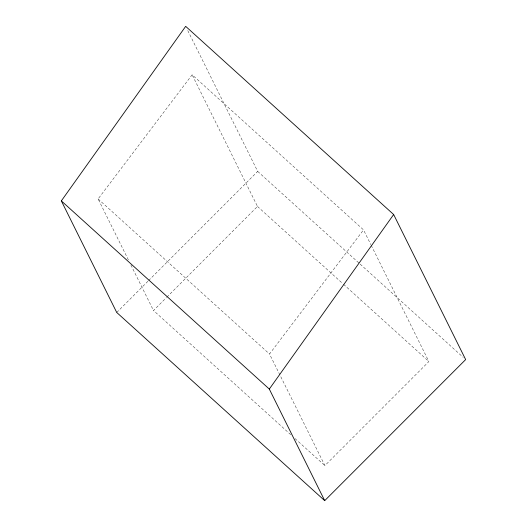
<?xml version="1.0" encoding="UTF-8"?>
<svg xmlns="http://www.w3.org/2000/svg" width="527" height="527" viewBox="0 0 527 527"><rect width="100%" height="100%" fill="white"/><g stroke="black" fill="none" stroke-linecap="round" stroke-linejoin="round"><path stroke-width="0.4" stroke-dasharray="2.63 1.98" d="M128.357 259.864L98.114 198.936L192.124 74.781L363.531 229.877L370.83 244.587M371.199 245.318L428.886 361.535L324.902 465.604L269.514 354.025L363.531 229.877M116.73 312.471L148.054 281.122M148.634 280.542L257.69 171.4L187.144 29.295M290.746 434.696L153.502 310.515L166.282 297.722M166.861 297.142L257.486 206.446L192.124 74.781M257.69 171.4L359.539 263.559M360.145 264.113L463.22 357.372M257.486 206.446L342.879 283.717M343.492 284.27L428.886 361.535M98.114 198.936L269.514 354.025M295.015 438.563L324.902 465.604M130.907 265.002L153.502 310.515"/><path stroke-width="0.79" d="M61.343 200.892L185.682 26.35L393.656 214.529L465.657 359.579L324.704 500.65L116.73 312.471L61.343 200.892L269.31 389.071L324.704 500.65M269.31 389.071L393.656 214.529"/></g></svg>
